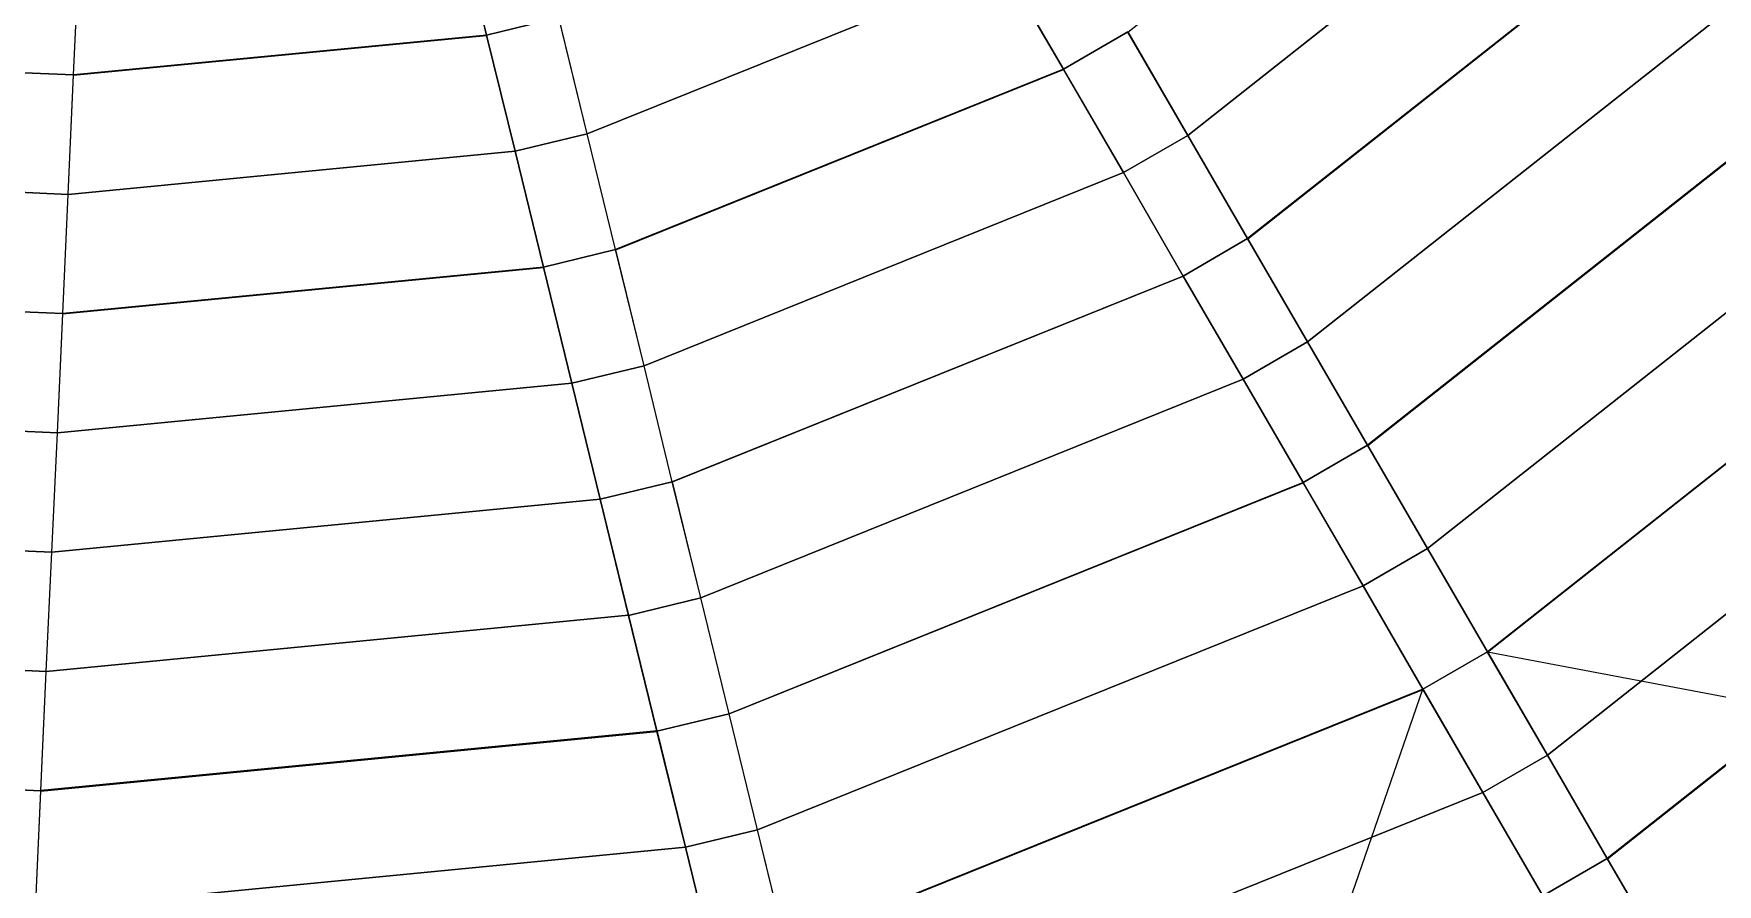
# Model space of a CAD drawing. Header units: millimetres. Extents: x -3890 to 2335, y 8273 to 14518.
# Drawn here: x -832 to 298, y 9701 to 10272 of the extents above; entities that cross this region are included whole.
import ezdxf

# ---------------------------------------------------------------- set-up
doc = ezdxf.new("R2010")
doc.units = ezdxf.units.MM
for name, color, linetype in [('FRAMES', 2, 'Continuous'), ('JOINTS', 2, 'Continuous'), ('SHELLS', 1, 'Continuous')]:
    doc.layers.add(name, color=color, linetype=linetype)

msp = doc.modelspace()

# ---------------------------------------------------------------- linework, layer by layer
at = {"layer": 'FRAMES'}
for p, q in [((-17.2, 10134.1, 1786.5), (272.8, 10363.1, 1786.5)), ((-527.8, 10270.6, 1718.5), (-546.8, 10348.4, 1729.5)), ((-527.8, 10270.6, 1838.5), (-546.8, 10348.4, 1849.5)), ((-546.8, 10348.4, 1849.5), (-527.8, 10270.6, 1718.5)), ((-804.9, 10243.9, 1718.5), (-801.2, 10323.9, 1729.5)), ((-804.9, 10243.9, 1838.5), (-801.2, 10323.9, 1849.5)), ((-804.9, 10243.9, 1718.5), (-801.2, 10323.9, 1849.5)), ((-140.8, 10247.7, 1694.1), (-181, 10317, 1706.7)), ((-140.8, 10247.7, 1814.1), (-181, 10317, 1826.7)), ((-140.8, 10247.7, 1694.1), (-181, 10317, 1826.7)), ((-527.8, 10270.6, 1718.5), (-479.4, 10282.4, 1718.5)), ((-479.4, 10282.4, 1838.5), (-527.8, 10270.6, 1838.5)), ((-460.3, 10204.5, 1706.7), (-479.4, 10282.4, 1718.5)), ((-460.3, 10204.5, 1826.7), (-479.4, 10282.4, 1838.5)), ((-460.3, 10204.5, 1826.7), (-479.4, 10282.4, 1718.5)), ((-804.9, 10243.9, 1838.5), (-527.8, 10270.6, 1838.5)), ((-508.7, 10192.7, 1706.7), (-527.8, 10270.6, 1718.5)), ((-508.7, 10192.7, 1826.7), (-527.8, 10270.6, 1838.5)), ((-527.8, 10270.6, 1838.5), (-527.8, 10270.6, 1718.5)), ((-527.8, 10270.6, 1718.5), (-508.7, 10192.7, 1826.7)), ((-140.8, 10247.7, 1694.1), (-97.6, 10272.8, 1694.1)), ((-97.6, 10272.8, 1814.1), (-140.8, 10247.7, 1814.1)), ((-57.4, 10203.4, 1680.7), (-97.6, 10272.8, 1694.1)), ((-57.4, 10203.4, 1800.7), (-97.6, 10272.8, 1814.1)), ((-97.6, 10272.8, 1694.1), (-57.4, 10203.4, 1800.7)), ((-854.8, 10246.1, 1718.5), (-804.9, 10243.9, 1718.5)), ((-804.9, 10243.9, 1838.5), (-854.8, 10246.1, 1838.5)), ((-441.3, 10126.7, 1814.1), (-140.8, 10247.7, 1814.1)), ((-100.6, 10178.4, 1680.7), (-140.8, 10247.7, 1694.1)), ((-100.6, 10178.4, 1800.7), (-140.8, 10247.7, 1814.1)), ((-140.8, 10247.7, 1814.1), (-140.8, 10247.7, 1694.1)), ((-100.6, 10178.4, 1800.7), (-140.8, 10247.7, 1694.1)), ((63.3, 9995.5, 1755.5), (389.1, 10252.7, 1755.5)), ((-808.5, 10163.8, 1706.7), (-804.9, 10243.9, 1718.5)), ((-808.5, 10163.8, 1826.7), (-804.9, 10243.9, 1838.5)), ((-808.5, 10163.8, 1826.7), (-804.9, 10243.9, 1718.5)), ((-804.9, 10243.9, 1718.5), (-804.9, 10243.9, 1838.5)), ((-508.7, 10192.7, 1706.7), (-460.3, 10204.5, 1706.7)), ((-460.3, 10204.5, 1826.7), (-508.7, 10192.7, 1826.7)), ((-441.3, 10126.7, 1694.1), (-460.3, 10204.5, 1706.7)), ((-441.3, 10126.7, 1814.1), (-460.3, 10204.5, 1826.7)), ((-460.3, 10204.5, 1706.7), (-460.3, 10204.5, 1826.7)), ((-441.3, 10126.7, 1694.1), (-460.3, 10204.5, 1826.7)), ((-100.6, 10178.4, 1680.7), (-57.4, 10203.4, 1680.7)), ((-57.4, 10203.4, 1800.7), (-100.6, 10178.4, 1800.7)), ((-17.2, 10134.1, 1666.5), (-57.4, 10203.4, 1680.7)), ((-17.2, 10134.1, 1786.5), (-57.4, 10203.4, 1800.7)), ((-57.4, 10203.4, 1680.7), (-57.4, 10203.4, 1800.7)), ((-57.4, 10203.4, 1800.7), (-17.2, 10134.1, 1666.5)), ((-489.7, 10114.9, 1694.1), (-508.7, 10192.7, 1706.7)), ((-489.7, 10114.9, 1814.1), (-508.7, 10192.7, 1826.7)), ((-508.7, 10192.7, 1826.7), (-508.7, 10192.7, 1706.7)), ((-508.7, 10192.7, 1826.7), (-489.7, 10114.9, 1694.1)), ((-60.4, 10109, 1666.5), (-100.6, 10178.4, 1680.7)), ((-60.4, 10109, 1786.5), (-100.6, 10178.4, 1800.7)), ((-100.6, 10178.4, 1800.7), (-100.6, 10178.4, 1680.7)), ((-60.4, 10109, 1666.5), (-100.6, 10178.4, 1800.7)), ((-858.5, 10166.1, 1706.7), (-808.5, 10163.8, 1706.7)), ((-808.5, 10163.8, 1826.7), (-858.5, 10166.1, 1826.7)), ((-812.2, 10083.8, 1694.1), (-808.5, 10163.8, 1706.7)), ((-812.2, 10083.8, 1814.1), (-808.5, 10163.8, 1826.7)), ((-812.2, 10083.8, 1694.1), (-808.5, 10163.8, 1826.7)), ((-808.5, 10163.8, 1706.7), (-808.5, 10163.8, 1826.7)), ((-60.4, 10109, 1666.5), (-17.2, 10134.1, 1666.5)), ((-17.2, 10134.1, 1786.5), (-60.4, 10109, 1786.5)), ((23, 10064.8, 1651.4), (-17.2, 10134.1, 1666.5)), ((23, 10064.8, 1771.4), (-17.2, 10134.1, 1786.5)), ((-17.2, 10134.1, 1666.5), (-17.2, 10134.1, 1786.5)), ((-17.2, 10134.1, 1666.5), (23, 10064.8, 1771.4)), ((143.7, 9856.8, 1721.2), (505.3, 10142.3, 1721.2)), ((-489.7, 10114.9, 1694.1), (-441.3, 10126.7, 1694.1)), ((-441.3, 10126.7, 1814.1), (-489.7, 10114.9, 1814.1)), ((-422.2, 10048.8, 1680.7), (-441.3, 10126.7, 1694.1)), ((-422.2, 10048.8, 1800.7), (-441.3, 10126.7, 1814.1)), ((-441.3, 10126.7, 1694.1), (-441.3, 10126.7, 1814.1)), ((-422.2, 10048.8, 1800.7), (-441.3, 10126.7, 1694.1)), ((-812.2, 10083.8, 1814.1), (-489.7, 10114.9, 1814.1)), ((-470.6, 10037, 1680.7), (-489.7, 10114.9, 1694.1)), ((-470.6, 10037, 1800.7), (-489.7, 10114.9, 1814.1)), ((-489.7, 10114.9, 1814.1), (-489.7, 10114.9, 1694.1)), ((-489.7, 10114.9, 1694.1), (-470.6, 10037, 1800.7)), ((-403.2, 9971, 1786.5), (-60.4, 10109, 1786.5)), ((-20.2, 10039.7, 1651.4), (-60.4, 10109, 1666.5)), ((-20.2, 10039.7, 1771.4), (-60.4, 10109, 1786.5)), ((-60.4, 10109, 1786.5), (-60.4, 10109, 1666.5)), ((-20.2, 10039.7, 1771.4), (-60.4, 10109, 1666.5)), ((-862.1, 10086, 1694.1), (-812.2, 10083.8, 1694.1)), ((-812.2, 10083.8, 1814.1), (-862.1, 10086, 1814.1)), ((-815.8, 10003.7, 1680.7), (-812.2, 10083.8, 1694.1)), ((-815.8, 10003.7, 1800.7), (-812.2, 10083.8, 1814.1)), ((-815.8, 10003.7, 1800.7), (-812.2, 10083.8, 1694.1)), ((-812.2, 10083.8, 1694.1), (-812.2, 10083.8, 1814.1)), ((-20.2, 10039.7, 1651.4), (23, 10064.8, 1651.4)), ((23, 10064.8, 1771.4), (-20.2, 10039.7, 1771.4)), ((63.3, 9995.5, 1635.5), (23, 10064.8, 1651.4)), ((63.3, 9995.5, 1755.5), (23, 10064.8, 1771.4)), ((23, 10064.8, 1651.4), (23, 10064.8, 1771.4)), ((23, 10064.8, 1771.4), (63.3, 9995.5, 1635.5)), ((-470.6, 10037, 1680.7), (-422.2, 10048.8, 1680.7)), ((-422.2, 10048.8, 1800.7), (-470.6, 10037, 1800.7)), ((-403.2, 9971, 1666.5), (-422.2, 10048.8, 1680.7)), ((-403.2, 9971, 1786.5), (-422.2, 10048.8, 1800.7)), ((-422.2, 10048.8, 1680.7), (-422.2, 10048.8, 1800.7)), ((-403.2, 9971, 1666.5), (-422.2, 10048.8, 1800.7)), ((-451.6, 9959.2, 1666.5), (-470.6, 10037, 1680.7)), ((-451.6, 9959.2, 1786.5), (-470.6, 10037, 1800.7)), ((-470.6, 10037, 1800.7), (-470.6, 10037, 1680.7)), ((-470.6, 10037, 1800.7), (-451.6, 9959.2, 1666.5)), ((20, 9970.4, 1635.5), (-20.2, 10039.7, 1651.4)), ((20, 9970.4, 1755.5), (-20.2, 10039.7, 1771.4)), ((-20.2, 10039.7, 1771.4), (-20.2, 10039.7, 1651.4)), ((20, 9970.4, 1635.5), (-20.2, 10039.7, 1771.4)), ((224.1, 9718.1, 1683.5), (621.5, 10032, 1683.5)), ((-865.8, 10006, 1680.7), (-815.8, 10003.7, 1680.7)), ((-815.8, 10003.7, 1800.7), (-865.8, 10006, 1800.7)), ((-819.5, 9923.6, 1666.5), (-815.8, 10003.7, 1680.7)), ((-819.5, 9923.6, 1786.5), (-815.8, 10003.7, 1800.7)), ((-819.5, 9923.6, 1666.5), (-815.8, 10003.7, 1800.7)), ((-815.8, 10003.7, 1680.7), (-815.8, 10003.7, 1800.7)), ((20, 9970.4, 1635.5), (63.3, 9995.5, 1635.5)), ((63.3, 9995.5, 1755.5), (20, 9970.4, 1755.5)), ((103.5, 9926.1, 1618.7), (63.3, 9995.5, 1635.5)), ((103.5, 9926.1, 1738.7), (63.3, 9995.5, 1755.5)), ((63.3, 9995.5, 1635.5), (63.3, 9995.5, 1755.5)), ((63.3, 9995.5, 1635.5), (103.5, 9926.1, 1738.7)), ((-451.6, 9959.2, 1666.5), (-403.2, 9971, 1666.5)), ((-403.2, 9971, 1786.5), (-451.6, 9959.2, 1786.5)), ((-384.1, 9893.1, 1651.4), (-403.2, 9971, 1666.5)), ((-384.1, 9893.1, 1771.4), (-403.2, 9971, 1786.5)), ((-403.2, 9971, 1666.5), (-403.2, 9971, 1786.5)), ((-384.1, 9893.1, 1771.4), (-403.2, 9971, 1666.5)), ((-365.1, 9815.3, 1755.5), (20, 9970.4, 1755.5)), ((60.2, 9901.1, 1618.7), (20, 9970.4, 1635.5)), ((60.2, 9901.1, 1738.7), (20, 9970.4, 1755.5)), ((20, 9970.4, 1755.5), (20, 9970.4, 1635.5)), ((60.2, 9901.1, 1738.7), (20, 9970.4, 1635.5)), ((-819.5, 9923.6, 1786.5), (-451.6, 9959.2, 1786.5)), ((-432.5, 9881.3, 1651.4), (-451.6, 9959.2, 1666.5)), ((-432.5, 9881.3, 1771.4), (-451.6, 9959.2, 1786.5)), ((-451.6, 9959.2, 1786.5), (-451.6, 9959.2, 1666.5)), ((-451.6, 9959.2, 1666.5), (-432.5, 9881.3, 1771.4)), ((-869.4, 9925.9, 1666.5), (-819.5, 9923.6, 1666.5)), ((-819.5, 9923.6, 1786.5), (-869.4, 9925.9, 1786.5)), ((-823.2, 9843.6, 1651.4), (-819.5, 9923.6, 1666.5)), ((-823.2, 9843.6, 1771.4), (-819.5, 9923.6, 1786.5)), ((-823.2, 9843.6, 1771.4), (-819.5, 9923.6, 1666.5)), ((-819.5, 9923.6, 1666.5), (-819.5, 9923.6, 1786.5)), ((60.2, 9901.1, 1618.7), (103.5, 9926.1, 1618.7)), ((103.5, 9926.1, 1738.7), (60.2, 9901.1, 1738.7)), ((143.7, 9856.8, 1601.2), (103.5, 9926.1, 1618.7)), ((143.7, 9856.8, 1721.2), (103.5, 9926.1, 1738.7)), ((103.5, 9926.1, 1618.7), (103.5, 9926.1, 1738.7)), ((103.5, 9926.1, 1738.7), (143.7, 9856.8, 1601.2)), ((100.4, 9831.7, 1601.2), (60.2, 9901.1, 1618.7)), ((100.4, 9831.7, 1721.2), (60.2, 9901.1, 1738.7)), ((60.2, 9901.1, 1738.7), (60.2, 9901.1, 1618.7)), ((100.4, 9831.7, 1601.2), (60.2, 9901.1, 1738.7)), ((-432.5, 9881.3, 1651.4), (-384.1, 9893.1, 1651.4)), ((-384.1, 9893.1, 1771.4), (-432.5, 9881.3, 1771.4)), ((-365.1, 9815.3, 1635.5), (-384.1, 9893.1, 1651.4)), ((-365.1, 9815.3, 1755.5), (-384.1, 9893.1, 1771.4)), ((-384.1, 9893.1, 1651.4), (-384.1, 9893.1, 1771.4)), ((-365.1, 9815.3, 1635.5), (-384.1, 9893.1, 1771.4)), ((-413.5, 9803.5, 1635.5), (-432.5, 9881.3, 1651.4)), ((-413.5, 9803.5, 1755.5), (-432.5, 9881.3, 1771.4)), ((-432.5, 9881.3, 1771.4), (-432.5, 9881.3, 1651.4)), ((-432.5, 9881.3, 1771.4), (-413.5, 9803.5, 1635.5)), ((100.4, 9831.7, 1601.2), (143.7, 9856.8, 1601.2)), ((143.7, 9856.8, 1721.2), (100.4, 9831.7, 1721.2)), ((183.9, 9787.5, 1582.7), (143.7, 9856.8, 1601.2)), ((183.9, 9787.5, 1702.7), (143.7, 9856.8, 1721.2)), ((143.7, 9856.8, 1601.2), (143.7, 9856.8, 1721.2)), ((143.7, 9856.8, 1601.2), (183.9, 9787.5, 1702.7)), ((143.7, 9856.8, 1601.2), (970.2, 9700.8, 1429.5)), ((-873.1, 9845.9, 1651.4), (-823.2, 9843.6, 1651.4)), ((-823.2, 9843.6, 1771.4), (-873.1, 9845.9, 1771.4)), ((-826.8, 9763.5, 1635.5), (-823.2, 9843.6, 1651.4)), ((-826.8, 9763.5, 1755.5), (-823.2, 9843.6, 1771.4)), ((-826.8, 9763.5, 1635.5), (-823.2, 9843.6, 1771.4)), ((-823.2, 9843.6, 1651.4), (-823.2, 9843.6, 1771.4)), ((-327, 9659.6, 1721.2), (100.4, 9831.7, 1721.2)), ((-174.6, 9036.8, 1429.5), (100.4, 9831.7, 1601.2)), ((140.6, 9762.4, 1582.7), (100.4, 9831.7, 1601.2)), ((140.6, 9762.4, 1702.7), (100.4, 9831.7, 1721.2)), ((100.4, 9831.7, 1721.2), (100.4, 9831.7, 1601.2)), ((140.6, 9762.4, 1702.7), (100.4, 9831.7, 1601.2)), ((-413.5, 9803.5, 1635.5), (-365.1, 9815.3, 1635.5)), ((-365.1, 9815.3, 1755.5), (-413.5, 9803.5, 1755.5)), ((-346, 9737.4, 1618.7), (-365.1, 9815.3, 1635.5)), ((-346, 9737.4, 1738.7), (-365.1, 9815.3, 1755.5)), ((-365.1, 9815.3, 1635.5), (-365.1, 9815.3, 1755.5)), ((-346, 9737.4, 1738.7), (-365.1, 9815.3, 1635.5)), ((-826.8, 9763.5, 1755.5), (-413.5, 9803.5, 1755.5)), ((-394.4, 9725.7, 1618.7), (-413.5, 9803.5, 1635.5)), ((-394.4, 9725.7, 1738.7), (-413.5, 9803.5, 1755.5)), ((-413.5, 9803.5, 1755.5), (-413.5, 9803.5, 1635.5)), ((-413.5, 9803.5, 1635.5), (-394.4, 9725.7, 1738.7)), ((140.6, 9762.4, 1582.7), (183.9, 9787.5, 1582.7)), ((183.9, 9787.5, 1702.7), (140.6, 9762.4, 1702.7)), ((224.1, 9718.1, 1563.5), (183.9, 9787.5, 1582.7)), ((224.1, 9718.1, 1683.5), (183.9, 9787.5, 1702.7)), ((183.9, 9787.5, 1582.7), (183.9, 9787.5, 1702.7)), ((183.9, 9787.5, 1702.7), (224.1, 9718.1, 1563.5)), ((-876.8, 9765.8, 1635.5), (-826.8, 9763.5, 1635.5)), ((-826.8, 9763.5, 1755.5), (-876.8, 9765.8, 1755.5)), ((-830.5, 9683.5, 1618.7), (-826.8, 9763.5, 1635.5)), ((-830.5, 9683.5, 1738.7), (-826.8, 9763.5, 1755.5)), ((-830.5, 9683.5, 1738.7), (-826.8, 9763.5, 1635.5)), ((-826.8, 9763.5, 1635.5), (-826.8, 9763.5, 1755.5)), ((180.8, 9693.1, 1563.5), (140.6, 9762.4, 1582.7)), ((180.8, 9693.1, 1683.5), (140.6, 9762.4, 1702.7)), ((140.6, 9762.4, 1702.7), (140.6, 9762.4, 1582.7)), ((180.8, 9693.1, 1563.5), (140.6, 9762.4, 1702.7)), ((-394.4, 9725.7, 1618.7), (-346, 9737.4, 1618.7)), ((-346, 9737.4, 1738.7), (-394.4, 9725.7, 1738.7)), ((-327, 9659.6, 1601.2), (-346, 9737.4, 1618.7)), ((-327, 9659.6, 1721.2), (-346, 9737.4, 1738.7)), ((-346, 9737.4, 1618.7), (-346, 9737.4, 1738.7)), ((-327, 9659.6, 1601.2), (-346, 9737.4, 1738.7)), ((-375.4, 9647.8, 1601.2), (-394.4, 9725.7, 1618.7)), ((-375.4, 9647.8, 1721.2), (-394.4, 9725.7, 1738.7)), ((-394.4, 9725.7, 1738.7), (-394.4, 9725.7, 1618.7)), ((-394.4, 9725.7, 1738.7), (-375.4, 9647.8, 1601.2)), ((180.8, 9693.1, 1563.5), (224.1, 9718.1, 1563.5)), ((224.1, 9718.1, 1683.5), (180.8, 9693.1, 1683.5)), ((264.3, 9648.8, 1543.3), (224.1, 9718.1, 1563.5)), ((264.3, 9648.8, 1663.3), (224.1, 9718.1, 1683.5)), ((224.1, 9718.1, 1563.5), (224.1, 9718.1, 1683.5)), ((224.1, 9718.1, 1563.5), (264.3, 9648.8, 1663.3))]:
    msp.add_line(p, q, dxfattribs=at)
at = {"layer": 'JOINTS'}
for p in [(-527.8, 10270.6, 1718.5), (-527.8, 10270.6, 1838.5), (-140.8, 10247.7, 1694.1), (-140.8, 10247.7, 1814.1), (-804.9, 10243.9, 1718.5), (-804.9, 10243.9, 1838.5), (-460.3, 10204.5, 1706.7), (-460.3, 10204.5, 1826.7), (-57.4, 10203.4, 1680.7), (-57.4, 10203.4, 1800.7), (-508.7, 10192.7, 1706.7), (-508.7, 10192.7, 1826.7), (-100.6, 10178.4, 1680.7), (-100.6, 10178.4, 1800.7), (-808.5, 10163.8, 1706.7), (-808.5, 10163.8, 1826.7), (-17.2, 10134.1, 1666.5), (-17.2, 10134.1, 1786.5), (-441.3, 10126.7, 1694.1), (-441.3, 10126.7, 1814.1), (-489.7, 10114.9, 1694.1), (-489.7, 10114.9, 1814.1), (-60.4, 10109, 1666.5), (-60.4, 10109, 1786.5), (-812.2, 10083.8, 1694.1), (-812.2, 10083.8, 1814.1), (23, 10064.8, 1651.4), (23, 10064.8, 1771.4), (-422.2, 10048.8, 1680.7), (-422.2, 10048.8, 1800.7), (-470.6, 10037, 1680.7), (-470.6, 10037, 1800.7), (-20.2, 10039.7, 1651.4), (-20.2, 10039.7, 1771.4), (-815.8, 10003.7, 1680.7), (-815.8, 10003.7, 1800.7), (63.3, 9995.5, 1635.5), (63.3, 9995.5, 1755.5), (-403.2, 9971, 1666.5), (-403.2, 9971, 1786.5), (20, 9970.4, 1635.5), (20, 9970.4, 1755.5), (-451.6, 9959.2, 1666.5), (-451.6, 9959.2, 1786.5), (-819.5, 9923.6, 1666.5), (-819.5, 9923.6, 1786.5), (103.5, 9926.1, 1618.7), (103.5, 9926.1, 1738.7), (60.2, 9901.1, 1618.7), (60.2, 9901.1, 1738.7), (-384.1, 9893.1, 1651.4), (-384.1, 9893.1, 1771.4), (-432.5, 9881.3, 1651.4), (-432.5, 9881.3, 1771.4), (143.7, 9856.8, 1601.2), (143.7, 9856.8, 1721.2), (-823.2, 9843.6, 1651.4), (-823.2, 9843.6, 1771.4), (100.4, 9831.7, 1601.2), (100.4, 9831.7, 1721.2), (-365.1, 9815.3, 1635.5), (-365.1, 9815.3, 1755.5), (-413.5, 9803.5, 1635.5), (-413.5, 9803.5, 1755.5), (183.9, 9787.5, 1582.7), (183.9, 9787.5, 1702.7), (-826.8, 9763.5, 1635.5), (-826.8, 9763.5, 1755.5), (140.6, 9762.4, 1582.7), (140.6, 9762.4, 1702.7), (-346, 9737.4, 1618.7), (-346, 9737.4, 1738.7), (-394.4, 9725.7, 1618.7), (-394.4, 9725.7, 1738.7), (224.1, 9718.1, 1563.5), (224.1, 9718.1, 1683.5)]:
    msp.add_point(p, dxfattribs=at)
at = {"layer": 'SHELLS'}
for points in [[(-57.4, 10203.4, 1800.7), (-97.5, 10272.7, 1814.9), (156.7, 10473.4, 1814.9), (214.7, 10418.3, 1800.7)], [(-17.2, 10134.1, 1786.5), (-57.4, 10203.4, 1800.7), (214.7, 10418.3, 1800.7), (272.8, 10363.1, 1786.5)], [(-460.3, 10204.5, 1826.7), (-479.3, 10282.3, 1839.3), (-221.2, 10386.2, 1839.3), (-181, 10317, 1826.7)], [(23, 10064.8, 1771.4), (-17.1, 10134, 1787.2), (272.9, 10363, 1787.2), (331, 10307.9, 1771.4)], [(-804.9, 10243.9, 1838.5), (-801.2, 10323.9, 1849.5), (-546.8, 10348.4, 1849.5), (-527.8, 10270.6, 1838.5)], [(-441.3, 10126.7, 1814.1), (-460.3, 10204.5, 1826.7), (-181, 10317, 1826.7), (-140.8, 10247.7, 1814.1)], [(63.3, 9995.5, 1755.5), (23, 10064.8, 1771.4), (331, 10307.9, 1771.4), (389.1, 10252.7, 1755.5)], [(-808.5, 10163.8, 1826.7), (-804.9, 10243.7, 1839.3), (-527.8, 10270.5, 1839.3), (-508.7, 10192.8, 1826.7)], [(-527.8, 10270.6, 1838.5), (-804.9, 10243.9, 1838.5), (-527.8, 10270.6, 1838.5)], [(-804.9, 10243.7, 1839.3), (-804.9, 10243.7, 1839.3), (-804.9, 10243.7, 1839.3), (-527.8, 10270.5, 1839.3)], [(-140.8, 10247.7, 1814.1), (-441.3, 10126.7, 1814.1), (-140.8, 10247.7, 1814.1)], [(-422.2, 10048.8, 1800.7), (-441.2, 10126.6, 1814.9), (-140.8, 10247.6, 1814.9), (-100.6, 10178.4, 1800.7)], [(63.3, 9995.5, 1755.5), (63.3, 9995.5, 1755.5), (389.1, 10252.7, 1755.5), (63.3, 9995.5, 1755.5)], [(103.5, 9926.1, 1738.7), (63.4, 9995.3, 1756.3), (389.2, 10252.6, 1756.3), (447.2, 10197.5, 1738.7)], [(-812.2, 10083.8, 1814.1), (-808.5, 10163.8, 1826.7), (-508.7, 10192.7, 1826.7), (-489.7, 10114.9, 1814.1)], [(-808.5, 10163.8, 1826.7), (-808.5, 10163.8, 1826.7), (-508.7, 10192.8, 1826.7), (-508.7, 10192.7, 1826.7)], [(143.7, 9856.8, 1721.2), (103.5, 9926.1, 1738.7), (447.2, 10197.5, 1738.7), (505.3, 10142.3, 1721.2)], [(-403.2, 9971, 1786.5), (-422.2, 10048.8, 1800.7), (-100.6, 10178.4, 1800.7), (-60.4, 10109, 1786.5)], [(183.9, 9787.5, 1702.7), (143.8, 9856.6, 1721.9), (505.4, 10142.2, 1721.9), (563.4, 10087.1, 1702.7)], [(-815.8, 10003.7, 1800.7), (-812.2, 10083.6, 1814.9), (-489.7, 10114.8, 1814.9), (-470.6, 10037.1, 1800.7)], [(-489.7, 10114.9, 1814.1), (-812.2, 10083.8, 1814.1), (-489.7, 10114.9, 1814.1)], [(-812.2, 10083.6, 1814.9), (-812.2, 10083.6, 1814.9), (-812.2, 10083.6, 1814.9), (-489.7, 10114.8, 1814.9)], [(-384.1, 9893.1, 1771.4), (-403.1, 9970.8, 1787.2), (-60.4, 10108.9, 1787.2), (-20.2, 10039.7, 1771.4)], [(224.1, 9718.1, 1683.5), (183.9, 9787.5, 1702.7), (563.4, 10087.1, 1702.7), (621.5, 10032, 1683.5)], [(-819.5, 9923.6, 1786.4), (-815.8, 10003.7, 1800.7), (-470.6, 10037, 1800.7), (-451.6, 9959.2, 1786.4)], [(-815.8, 10003.7, 1800.7), (-815.8, 10003.7, 1800.7), (-470.6, 10037.1, 1800.7), (-470.6, 10037, 1800.7)], [(-365.1, 9815.3, 1755.5), (-384.1, 9893.1, 1771.4), (-20.2, 10039.7, 1771.4), (20, 9970.4, 1755.5)], [(224.1, 9718.1, 1683.5), (224.1, 9718.1, 1683.5), (621.5, 10032, 1683.5), (224.1, 9718.1, 1683.5)], [(264.3, 9648.8, 1663.3), (224.2, 9718, 1684.3), (621.7, 10031.8, 1684.3), (679.6, 9976.8, 1663.3)], [(304.5, 9579.5, 1642.3), (264.3, 9648.8, 1663.3), (679.6, 9976.8, 1663.3), (737.7, 9921.6, 1642.3)], [(-365.1, 9815.3, 1755.5), (-365.1, 9815.3, 1755.5), (20, 9970.4, 1755.5), (-365.1, 9815.3, 1755.5)], [(-346, 9737.4, 1738.7), (-365, 9815.1, 1756.3), (20.1, 9970.2, 1756.3), (60.2, 9901.1, 1738.7)], [(-823.2, 9843.7, 1770.6), (-819.5, 9923.6, 1786.4), (-451.6, 9959.2, 1786.4), (-432.5, 9881.5, 1770.6)], [(-819.5, 9923.6, 1786.4), (-819.5, 9923.6, 1786.5), (-819.5, 9923.6, 1786.5), (-451.6, 9959.2, 1786.4)], [(-327, 9659.6, 1721.2), (-346, 9737.4, 1738.7), (60.2, 9901.1, 1738.7), (100.4, 9831.7, 1721.2)], [(-826.8, 9763.7, 1754.7), (-823.2, 9843.7, 1770.6), (-432.5, 9881.5, 1770.6), (-413.5, 9803.7, 1754.7)], [(-307.9, 9581.7, 1702.7), (-326.9, 9659.4, 1721.9), (100.5, 9831.5, 1721.9), (140.6, 9762.4, 1702.7)], [(-830.5, 9683.5, 1738.7), (-826.8, 9763.3, 1756.3), (-413.4, 9803.3, 1756.3), (-394.4, 9725.7, 1738.7)], [(-826.8, 9763.7, 1754.7), (-826.8, 9763.7, 1754.7), (-413.5, 9803.7, 1754.7), (-826.8, 9763.7, 1754.7)], [(-826.8, 9763.3, 1756.3), (-826.8, 9763.3, 1756.3), (-826.8, 9763.3, 1756.3), (-413.4, 9803.3, 1756.3)], [(-288.9, 9503.9, 1683.5), (-307.9, 9581.7, 1702.7), (140.6, 9762.4, 1702.7), (180.8, 9693.1, 1683.5)], [(-834.1, 9603.4, 1721.1), (-830.5, 9683.5, 1738.7), (-394.4, 9725.7, 1738.7), (-375.4, 9647.8, 1721.1)]]:
    msp.add_3dface(points, dxfattribs=at)

doc.saveas('drawing.dxf')
